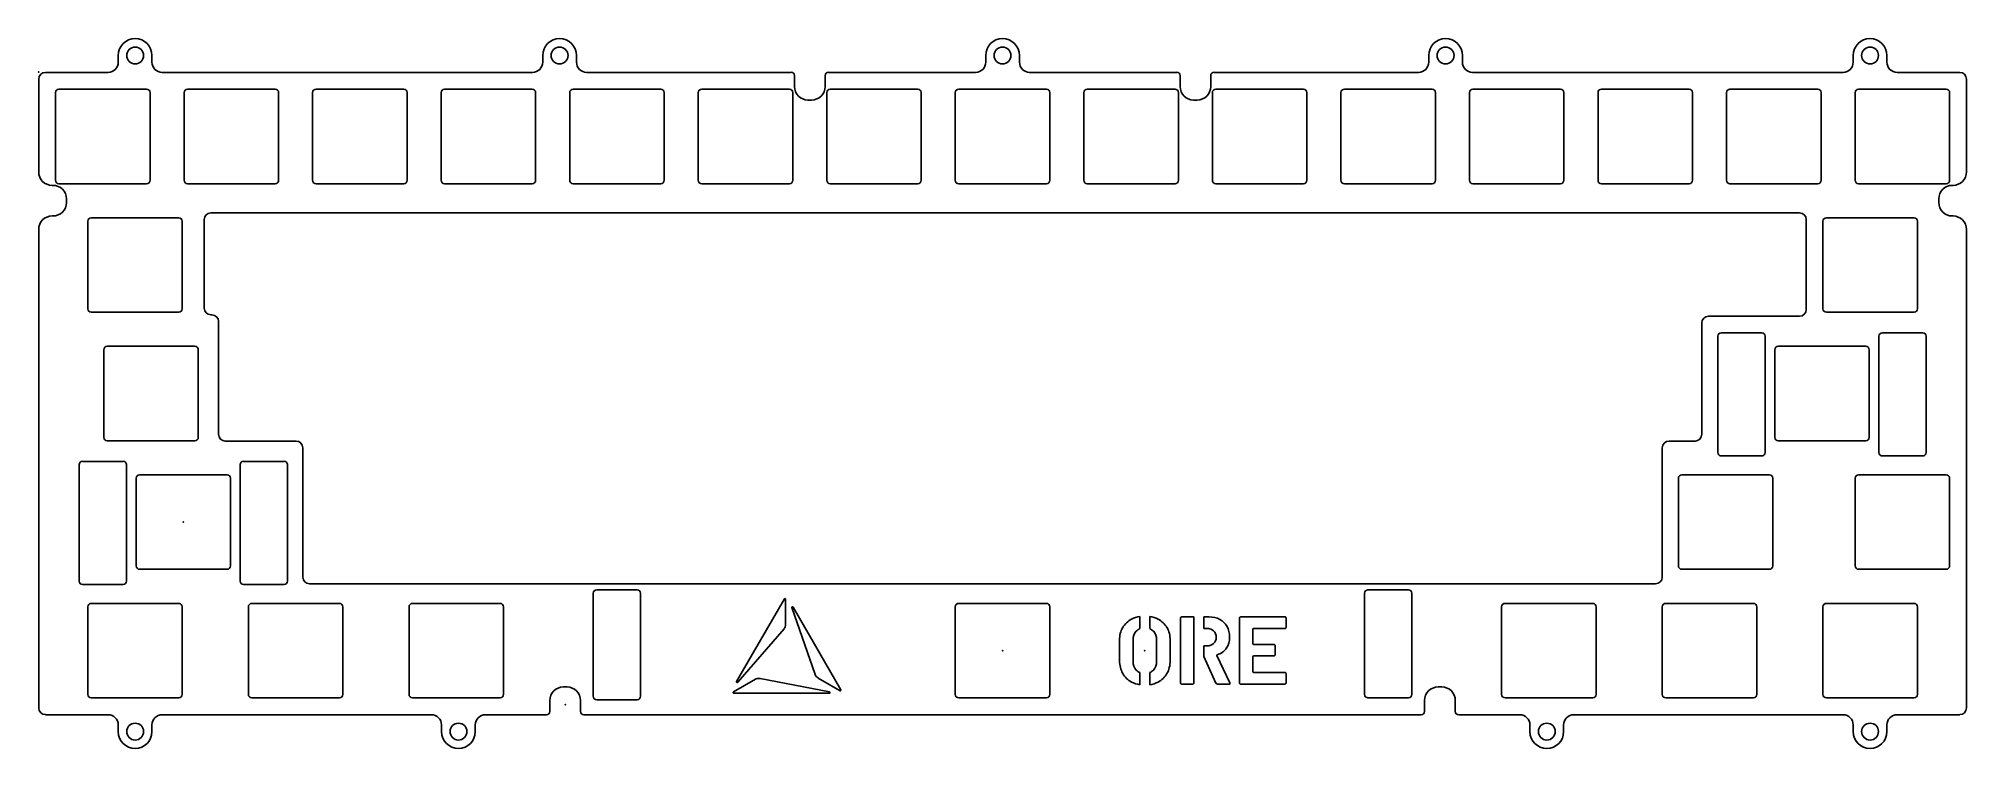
# Model space of a CAD drawing. Header units: millimetres. Extents: x 0 to 286, y -100 to 5.
import ezdxf

# ---------------------------------------------------------------- set-up
doc = ezdxf.new("R2010")
doc.units = ezdxf.units.MM
doc.header["$MEASUREMENT"] = 0
doc.layers.add('ore60定位板 v2_0', color=7, linetype='Continuous')

msp = doc.modelspace()

# ---------------------------------------------------------------- linework, layer by layer
at = {"layer": 'ore60定位板 v2_0'}
for p, q in [((11.81, 1.47), (11.81, 2.47)), ((16.81, 2.47), (16.81, 1.47)), ((74.72, 2.47), (74.72, 1.47)), ((79.72, 1.47), (79.72, 2.47)), ((140.38, 2.47), (140.38, 1.47)), ((145.38, 1.47), (145.38, 2.47)), ((206.03, 1.47), (206.03, 2.47)), ((206.03, 1.47), (206.03, 2.47)), ((206.03, 1.47), (206.03, 2.47)), ((211.03, 2.47), (211.03, 1.47)), ((211.03, 2.47), (211.03, 1.47)), ((211.03, 2.47), (211.03, 1.47)), ((268.94, 2.47), (268.94, 1.47)), ((273.94, 1.47), (273.94, 2.47)), ((0.02, -14.78), (0.02, -1.03)), ((1.02, -0.03), (10.31, -0.03)), ((16.02, -2.53), (3.02, -2.53)), ((18.31, -0.03), (73.22, -0.03)), ((35.08, -2.53), (22.07, -2.53)), ((54.13, -2.53), (41.12, -2.53)), ((73.17, -2.53), (60.17, -2.53)), ((92.22, -2.53), (79.22, -2.53)), ((81.23, -0.03), (111.53, -0.03)), ((111.28, -2.53), (98.28, -2.53)), ((112.03, -2.13), (112.03, -0.52)), ((116.57, -0.52), (116.57, -2.13)), ((117.07, -0.03), (138.88, -0.03)), ((117.33, -2.53), (130.32, -2.53)), ((149.37, -2.53), (136.37, -2.53)), ((146.88, -0.03), (168.68, -0.03)), ((155.43, -2.53), (168.43, -2.53)), ((169.18, -0.52), (169.18, -2.13)), ((173.72, -2.13), (173.72, -0.52)), ((174.22, -0.03), (204.53, -0.03)), ((187.47, -2.53), (174.47, -2.53)), ((206.53, -2.53), (193.53, -2.53)), ((212.53, -0.03), (267.44, -0.03)), ((225.57, -2.53), (212.57, -2.53)), ((244.62, -2.53), (231.62, -2.53)), ((263.68, -2.53), (250.68, -2.53)), ((282.73, -2.53), (269.73, -2.53)), ((275.44, -0.03), (284.73, -0.03)), ((285.73, -1.03), (285.73, -14.78)), ((2.52, -3.03), (2.52, -16.03)), ((16.52, -16.03), (16.52, -3.03)), ((21.58, -3.03), (21.58, -16.03)), ((35.58, -16.03), (35.58, -3.03)), ((40.62, -3.03), (40.62, -16.03)), ((54.62, -16.03), (54.62, -3.03)), ((59.68, -3.03), (59.68, -16.03)), ((73.67, -16.03), (73.67, -3.03)), ((78.72, -3.03), (78.72, -16.03)), ((92.72, -16.03), (92.72, -3.03)), ((97.78, -3.03), (97.78, -16.03)), ((111.78, -16.03), (111.78, -3.03)), ((114.57, -4.13), (114.03, -4.13)), ((116.83, -16.03), (116.83, -3.03)), ((130.82, -3.03), (130.82, -16.03)), ((135.87, -3.03), (135.87, -16.03)), ((149.87, -16.03), (149.87, -3.03)), ((154.93, -16.03), (154.93, -3.03)), ((168.93, -3.03), (168.93, -16.03)), ((171.18, -4.13), (171.72, -4.13)), ((173.97, -3.03), (173.97, -16.03)), ((187.97, -16.03), (187.97, -3.03)), ((193.03, -3.03), (193.03, -16.03)), ((207.03, -16.03), (207.03, -3.03)), ((212.07, -3.03), (212.07, -16.03)), ((226.07, -16.03), (226.07, -3.03)), ((231.12, -3.03), (231.12, -16.03)), ((245.12, -16.03), (245.12, -3.03)), ((250.18, -3.03), (250.18, -16.03)), ((264.18, -16.03), (264.18, -3.03)), ((269.23, -3.03), (269.23, -16.03)), ((283.23, -16.03), (283.23, -3.03)), ((2.02, -16.78), (2.13, -16.78)), ((3.02, -16.53), (16.02, -16.53)), ((22.07, -16.53), (35.08, -16.53)), ((41.12, -16.53), (54.13, -16.53)), ((60.17, -16.53), (73.17, -16.53)), ((79.22, -16.53), (92.22, -16.53)), ((98.28, -16.53), (111.28, -16.53)), ((130.32, -16.53), (117.33, -16.53)), ((136.37, -16.53), (149.37, -16.53)), ((168.43, -16.53), (155.43, -16.53)), ((174.47, -16.53), (187.47, -16.53)), ((193.53, -16.53), (206.53, -16.53)), ((212.57, -16.53), (225.57, -16.53)), ((231.62, -16.53), (244.62, -16.53)), ((250.68, -16.53), (263.68, -16.53)), ((269.73, -16.53), (282.73, -16.53)), ((283.73, -16.78), (283.62, -16.78)), ((4.13, -18.78), (4.13, -19.32)), ((281.62, -18.78), (281.62, -19.32)), ((2.13, -21.32), (2.02, -21.32)), ((7.29, -22.08), (7.29, -35.08)), ((20.79, -21.58), (7.79, -21.58)), ((21.29, -35.08), (21.29, -22.08)), ((24.55, -21.85), (24.55, -34.97)), ((25.55, -20.85), (260.99, -20.85)), ((261.99, -35.18), (261.99, -21.85)), ((264.46, -35.08), (264.46, -22.08)), ((264.96, -21.58), (277.96, -21.58)), ((278.46, -22.08), (278.46, -35.08)), ((283.62, -21.32), (283.73, -21.32)), ((0.02, -94.22), (0.02, -23.32)), ((285.73, -23.32), (285.73, -94.22)), ((7.79, -35.58), (20.79, -35.58)), ((25.55, -35.97), (25.68, -35.97)), ((26.68, -36.97), (26.68, -53.67)), ((247.5, -36.18), (260.99, -36.18)), ((277.96, -35.58), (264.96, -35.58)), ((246.5, -53.67), (246.5, -37.18)), ((248.88, -39.13), (248.88, -56.38)), ((255.38, -38.63), (249.38, -38.63)), ((255.88, -56.38), (255.88, -39.13)), ((272.76, -56.38), (272.76, -39.13)), ((273.26, -38.63), (279.26, -38.63)), ((279.76, -39.13), (279.76, -56.38)), ((9.67, -41.13), (9.67, -54.13)), ((23.17, -40.62), (10.17, -40.62)), ((23.67, -54.13), (23.67, -41.13)), ((257.32, -41.13), (257.32, -54.13)), ((270.82, -40.62), (257.82, -40.62)), ((271.32, -54.13), (271.32, -41.13)), ((10.17, -54.63), (23.17, -54.63)), ((27.68, -54.67), (38.17, -54.67)), ((39.17, -55.67), (39.17, -74.83)), ((240.65, -74.83), (240.65, -55.67)), ((241.65, -54.67), (245.5, -54.67)), ((249.38, -56.88), (255.38, -56.88)), ((257.82, -54.63), (270.82, -54.63)), ((279.26, -56.88), (273.26, -56.88)), ((6.02, -75.43), (6.02, -58.17)), ((6.52, -57.68), (12.52, -57.68)), ((13.02, -58.17), (13.02, -75.43)), ((14.96, -59.68), (27.96, -59.68)), ((29.89, -58.17), (29.89, -75.43)), ((36.39, -57.68), (30.39, -57.68)), ((36.89, -75.43), (36.89, -58.17)), ((256.53, -59.68), (243.53, -59.68)), ((282.73, -59.68), (269.73, -59.68)), ((14.46, -73.18), (14.46, -60.18)), ((28.46, -60.18), (28.46, -73.18)), ((243.03, -60.18), (243.03, -73.18)), ((257.03, -73.18), (257.03, -60.18)), ((269.23, -60.18), (269.23, -73.18)), ((283.23, -73.18), (283.23, -60.18)), ((27.96, -73.68), (14.96, -73.68)), ((243.53, -73.68), (256.53, -73.68)), ((269.73, -73.68), (282.73, -73.68)), ((12.52, -75.92), (6.52, -75.92)), ((30.39, -75.92), (36.39, -75.92)), ((40.17, -75.83), (239.65, -75.83)), ((82.72, -76.73), (88.72, -76.73)), ((197.03, -76.73), (203.03, -76.73)), ((7.29, -79.23), (7.29, -92.23)), ((20.79, -78.73), (7.79, -78.73)), ((21.29, -92.23), (21.29, -79.23)), ((31.1, -79.23), (31.1, -92.23)), ((44.6, -78.73), (31.6, -78.73)), ((45.1, -92.23), (45.1, -79.23)), ((54.91, -79.23), (54.91, -92.23)), ((68.41, -78.73), (55.41, -78.73)), ((68.91, -92.23), (68.91, -79.23)), ((82.22, -92.5), (82.22, -77.22)), ((89.22, -77.22), (89.22, -92.5)), ((103.46, -90.31), (110.54, -78.05)), ((110.72, -78.1), (110.72, -81.85)), ((115.08, -89.25), (111.66, -79.35)), ((111.84, -79.27), (118.91, -91.53)), ((135.87, -79.23), (135.87, -92.23)), ((149.37, -78.73), (136.37, -78.73)), ((149.87, -92.23), (149.87, -79.23)), ((196.53, -77.22), (196.53, -92.23)), ((203.53, -77.22), (203.53, -92.23)), ((216.84, -79.23), (216.84, -92.23)), ((230.34, -78.73), (217.34, -78.73)), ((230.84, -92.23), (230.84, -79.23)), ((240.65, -79.23), (240.65, -92.23)), ((240.65, -79.23), (240.65, -92.23)), ((254.15, -78.73), (241.15, -78.73)), ((254.15, -78.73), (241.15, -78.73)), ((254.65, -92.23), (254.65, -79.23)), ((254.65, -92.23), (254.65, -79.23)), ((264.46, -79.23), (264.46, -92.23)), ((277.96, -78.73), (264.96, -78.73)), ((278.46, -92.23), (278.46, -79.23)), ((110.48, -82.5), (103.62, -90.42)), ((163.23, -82.47), (163.23, -80.67)), ((164.68, -80.67), (164.68, -82.47)), ((169.24, -90.51), (169.24, -80.9)), ((169.41, -80.73), (171.24, -80.73)), ((171.24, -80.73), (171.24, -86.63)), ((171.24, -82.52), (171.24, -84.95)), ((172.69, -82.45), (172.69, -80.73)), ((172.69, -80.73), (173.48, -80.73)), ((173.18, -82.45), (172.69, -82.45)), ((177.97, -90.51), (177.97, -80.9)), ((178.14, -80.73), (184.71, -80.73)), ((179.97, -82.52), (179.97, -84.73)), ((184.71, -82.45), (180.04, -82.45)), ((184.88, -80.9), (184.88, -82.28)), ((160.21, -87.23), (160.21, -84.19)), ((162.22, -84.17), (162.22, -87.3)), ((165.7, -87.3), (165.7, -84.17)), ((167.7, -84.19), (167.7, -87.23)), ((172.69, -85.02), (173.18, -85.02)), ((172.69, -86.58), (172.69, -85.02)), ((180.04, -84.8), (183.1, -84.8)), ((183.27, -84.97), (183.27, -86.35)), ((171.24, -86.63), (171.24, -90.51)), ((174.5, -90.55), (172.72, -86.62)), ((174.64, -86.46), (176.57, -90.48)), ((179.97, -86.59), (179.97, -88.89)), ((183.1, -86.52), (180.04, -86.52)), ((78.33, -91.12), (77.78, -91.12)), ((103, -91.86), (106.25, -89.98)), ((106.94, -89.87), (117.22, -91.84)), ((118.78, -91.67), (115.53, -89.79)), ((163.23, -90.79), (163.23, -88.99)), ((164.68, -88.99), (164.68, -90.79)), ((171.07, -90.68), (169.41, -90.68)), ((176.45, -90.68), (174.7, -90.68)), ((184.71, -90.68), (178.14, -90.68)), ((180.04, -88.96), (184.71, -88.96)), ((184.88, -89.13), (184.88, -90.51)), ((207.42, -91.12), (207.97, -91.12)), ((7.79, -92.73), (20.79, -92.73)), ((31.6, -92.73), (44.6, -92.73)), ((55.41, -92.73), (68.41, -92.73)), ((75.78, -93.12), (75.78, -94.73)), ((80.33, -94.73), (80.33, -93.12)), ((88.72, -93), (82.72, -93)), ((117.2, -92.04), (103.05, -92.04)), ((136.37, -92.73), (149.37, -92.73)), ((197.03, -92.73), (203.03, -92.73)), ((205.42, -94.73), (205.42, -93.12)), ((209.97, -93.12), (209.97, -94.73)), ((217.34, -92.73), (230.34, -92.73)), ((241.15, -92.73), (254.15, -92.73)), ((241.15, -92.73), (254.15, -92.73)), ((264.96, -92.73), (277.96, -92.73)), ((10.31, -95.23), (1.02, -95.23)), ((11.81, -96.73), (11.81, -97.73)), ((16.81, -97.73), (16.81, -96.73)), ((18.31, -95.23), (58.22, -95.23)), ((59.73, -97.73), (59.73, -96.73)), ((64.72, -96.73), (64.72, -97.73)), ((66.23, -95.23), (75.28, -95.23)), ((80.83, -95.23), (204.92, -95.23)), ((210.47, -95.23), (219.53, -95.23)), ((221.02, -96.73), (221.02, -97.73)), ((226.03, -97.73), (226.03, -96.73)), ((227.53, -95.23), (267.44, -95.23)), ((268.94, -97.73), (268.94, -96.73)), ((273.94, -96.73), (273.94, -97.73)), ((284.73, -95.23), (275.44, -95.23))]:
    msp.add_line(p, q, dxfattribs=at)
for centre in [(14.31, 2.47), (77.22, 2.47), (142.87, 2.47), (208.53, 2.47), (208.53, 2.47), (208.53, 2.47), (271.44, 2.47), (14.31, -97.73), (62.23, -97.73), (223.53, -97.73), (271.44, -97.73)]:
    msp.add_circle(centre, 1.25, dxfattribs=at)
for centre, radius, start, end in [((14.31, 2.47), 2.5, 90, 180), ((14.31, 2.47), 2.5, 0, 90), ((77.22, 2.47), 2.5, 90, 180), ((77.22, 2.47), 2.5, 0, 90), ((142.87, 2.47), 2.5, 90, 180), ((142.87, 2.47), 2.5, 0, 90), ((208.53, 2.47), 2.5, 90, 180), ((208.53, 2.47), 2.5, 90, 180), ((208.53, 2.47), 2.5, 90, 180), ((208.53, 2.47), 2.5, 0, 90), ((208.53, 2.47), 2.5, 0, 90), ((208.53, 2.47), 2.5, 0, 90), ((271.44, 2.47), 2.5, 90, 180), ((271.44, 2.47), 2.5, 0, 90), ((10.31, 1.47), 1.5, 270, 0), ((18.31, 1.47), 1.5, 180, 270), ((73.22, 1.47), 1.5, 270, 0), ((81.23, 1.47), 1.5, 180, 270), ((138.88, 1.47), 1.5, 270, 0), ((146.88, 1.47), 1.5, 180, 270), ((204.53, 1.47), 1.5, 270, 0), ((204.53, 1.47), 1.5, 270, 0), ((204.53, 1.47), 1.5, 270, 0), ((212.53, 1.47), 1.5, 180, 270), ((212.53, 1.47), 1.5, 180, 270), ((212.53, 1.47), 1.5, 180, 270), ((267.44, 1.47), 1.5, 270, 0), ((275.44, 1.47), 1.5, 180, 270), ((1.02, -1.03), 1, 90, 180), ((3.02, -3.03), 0.5, 90, 180), ((16.02, -3.03), 0.5, 360, 90), ((22.07, -3.03), 0.5, 90, 180), ((35.08, -3.03), 0.5, 0, 90), ((41.12, -3.03), 0.5, 90, 180), ((54.13, -3.03), 0.5, 360, 90), ((60.17, -3.03), 0.5, 90, 180), ((73.17, -3.03), 0.5, 360, 90), ((79.22, -3.03), 0.5, 90, 180), ((92.22, -3.03), 0.5, 360, 90), ((98.28, -3.03), 0.5, 90, 180), ((111.28, -3.03), 0.5, 0, 90), ((111.53, -0.52), 0.5, 0, 90), ((114.03, -2.13), 2, 180, 270), ((114.57, -2.13), 2, 270, 0), ((117.07, -0.52), 0.5, 90, 180), ((136.37, -3.03), 0.5, 90, 180), ((149.37, -3.03), 0.5, 0, 90), ((168.68, -0.52), 0.5, 0, 90), ((171.18, -2.13), 2, 180, 270), ((171.72, -2.13), 2, 270, 0), ((174.22, -0.52), 0.5, 90, 180), ((174.47, -3.03), 0.5, 90, 180), ((187.47, -3.03), 0.5, 360, 90), ((193.53, -3.03), 0.5, 90, 180), ((206.53, -3.03), 0.5, 0, 90), ((212.57, -3.03), 0.5, 90, 180), ((225.57, -3.03), 0.5, 360, 90), ((231.62, -3.03), 0.5, 90, 180), ((244.62, -3.03), 0.5, 0, 90), ((250.68, -3.03), 0.5, 90, 180), ((263.68, -3.03), 0.5, 0, 90), ((269.73, -3.03), 0.5, 90, 180), ((282.73, -3.03), 0.5, 360, 90), ((284.73, -1.03), 1, 0, 90), ((2.02, -14.78), 2, 180, 269.904), ((2.13, -18.78), 2, 0, 89.9992), ((3.02, -16.03), 0.5, 180, 270), ((16.02, -16.03), 0.5, 270, 0), ((22.07, -16.03), 0.5, 180, 270), ((35.08, -16.03), 0.5, 270, 360), ((41.12, -16.03), 0.5, 180, 270), ((54.13, -16.03), 0.5, 270, 0), ((60.17, -16.03), 0.5, 180, 270), ((73.17, -16.03), 0.5, 270, 0), ((79.22, -16.03), 0.5, 180, 270), ((92.22, -16.03), 0.5, 270, 360), ((98.28, -16.03), 0.5, 180, 270), ((111.28, -16.03), 0.5, 270, 360), ((136.37, -16.03), 0.5, 180, 270), ((149.37, -16.03), 0.5, 270, 360), ((174.47, -16.03), 0.5, 180, 270), ((187.47, -16.03), 0.5, 270, 0), ((193.53, -16.03), 0.5, 180, 270), ((206.53, -16.03), 0.5, 270, 0), ((212.57, -16.03), 0.5, 180, 270), ((225.57, -16.03), 0.5, 270, 0), ((231.62, -16.03), 0.5, 180, 270), ((244.62, -16.03), 0.5, 270, 0), ((250.68, -16.03), 0.5, 180, 270), ((263.68, -16.03), 0.5, 270, 360), ((269.73, -16.03), 0.5, 180, 270), ((283.62, -18.78), 2, 90.0008, 180), ((282.73, -16.03), 0.5, 270, 0), ((283.73, -14.78), 2, 270.096, 0), ((2.13, -19.32), 2, 270, 0), ((283.62, -19.32), 2, 180, 270), ((2.02, -23.32), 2, 90.1464, 180), ((7.79, -22.08), 0.5, 90, 180), ((20.79, -22.08), 0.5, 0, 90), ((25.55, -21.85), 1, 90, 180), ((260.99, -21.85), 1, 0, 90), ((283.73, -23.32), 2, 0, 89.8536), ((7.79, -35.08), 0.5, 180, 270), ((20.79, -35.08), 0.5, 270, 0), ((25.55, -34.97), 1, 180, 270), ((25.68, -36.97), 1, 0, 90), ((247.5, -37.18), 1, 90, 180), ((260.99, -35.18), 1, 270, 360), ((249.38, -39.13), 0.5, 90, 180), ((255.38, -39.13), 0.5, 0, 90), ((10.17, -41.13), 0.5, 90, 180), ((23.17, -41.13), 0.5, 0, 90), ((257.82, -41.13), 0.5, 90, 180), ((270.82, -41.13), 0.5, 0, 90), ((10.17, -54.13), 0.5, 180, 270), ((23.17, -54.13), 0.5, 270, 360), ((27.68, -53.67), 1, 180, 270), ((245.5, -53.67), 1, 270, 360), ((257.82, -54.13), 0.5, 180, 270), ((270.82, -54.13), 0.5, 270, 360), ((38.17, -55.67), 1, 0, 90), ((241.65, -55.67), 1, 90, 180), ((249.38, -56.38), 0.5, 180, 270), ((255.38, -56.38), 0.5, 270, 0), ((30.39, -58.17), 0.5, 90, 180), ((36.39, -58.17), 0.5, 0, 90), ((243.53, -60.18), 0.5, 90, 180), ((256.53, -60.18), 0.5, 0, 90), ((269.73, -60.18), 0.5, 90, 180), ((282.73, -60.18), 0.5, 0, 90), ((243.53, -73.18), 0.5, 180, 270), ((256.53, -73.18), 0.5, 270, 0), ((269.73, -73.18), 0.5, 180, 270), ((282.73, -73.18), 0.5, 270, 360), ((30.39, -75.43), 0.5, 180, 270), ((36.39, -75.43), 0.5, 270, 360), ((40.17, -74.83), 1, 180, 270), ((197.03, -77.22), 0.5, 90, 180), ((203.03, -77.22), 0.5, 0, 90), ((239.65, -74.83), 1, 270, 360), ((7.79, -79.23), 0.5, 90, 180), ((20.79, -79.23), 0.5, 0, 90), ((31.6, -79.23), 0.5, 90, 180), ((44.6, -79.23), 0.5, 0, 90), ((55.41, -79.23), 0.5, 90, 180), ((68.41, -79.23), 0.5, 0, 90), ((136.37, -79.23), 0.5, 90, 180), ((149.37, -79.23), 0.5, 360, 90), ((217.34, -79.23), 0.5, 90, 180), ((230.34, -79.23), 0.5, 0, 90), ((241.15, -79.23), 0.5, 90, 180), ((241.15, -79.23), 0.5, 90, 180), ((254.15, -79.23), 0.5, 0, 90), ((254.15, -79.23), 0.5, 0, 90), ((264.96, -79.23), 0.5, 90, 180), ((277.96, -79.23), 0.5, 360, 90), ((77.78, -93.12), 2, 90, 180), ((78.33, -93.12), 2, 0, 90), ((207.42, -93.12), 2, 90, 180), ((207.97, -93.12), 2, 0, 90), ((1.02, -94.22), 1, 180, 270), ((7.79, -92.23), 0.5, 180, 270), ((20.79, -92.23), 0.5, 270, 360), ((31.6, -92.23), 0.5, 180, 270), ((44.6, -92.23), 0.5, 270, 360), ((55.41, -92.23), 0.5, 180, 270), ((68.41, -92.23), 0.5, 270, 0), ((103.05, -91.94), 0.1, 119.9865, 270), ((117.2, -91.94), 0.1, 270, 79.112), ((136.37, -92.23), 0.5, 180, 270), ((149.37, -92.23), 0.5, 270, 360), ((197.03, -92.23), 0.5, 180, 270), ((203.03, -92.23), 0.5, 270, 360), ((217.34, -92.23), 0.5, 180, 270), ((230.34, -92.23), 0.5, 270, 360), ((241.15, -92.23), 0.5, 180, 270), ((241.15, -92.23), 0.5, 180, 270), ((254.15, -92.23), 0.5, 270, 0), ((254.15, -92.23), 0.5, 270, 0), ((264.96, -92.23), 0.5, 180, 270), ((277.96, -92.23), 0.5, 270, 360), ((284.73, -94.22), 1, 270, 0), ((10.31, -96.73), 1.5, 0, 90), ((18.31, -96.73), 1.5, 90, 180), ((58.22, -96.73), 1.5, 0, 90), ((66.23, -96.73), 1.5, 90, 180), ((75.28, -94.73), 0.5, 270, 0), ((80.83, -94.73), 0.5, 180, 270), ((204.92, -94.73), 0.5, 270, 0), ((210.47, -94.73), 0.5, 180, 270), ((219.53, -96.73), 1.5, 0, 90), ((227.53, -96.73), 1.5, 90, 180), ((267.44, -96.73), 1.5, 0, 90), ((275.44, -96.73), 1.5, 90, 180), ((14.31, -97.73), 2.5, 180, 270), ((14.31, -97.73), 2.5, 270, 360), ((62.23, -97.73), 2.5, 180, 270), ((62.23, -97.73), 2.5, 270, 360), ((223.53, -97.73), 2.5, 180, 270), ((223.53, -97.73), 2.5, 270, 0), ((271.44, -97.73), 2.5, 180, 270), ((271.44, -97.73), 2.5, 270, 0)]:
    msp.add_arc(centre, radius, start, end, dxfattribs=at)
at = {"layer": 'ore60定位板 v2_0', "extrusion": (0, 0, -1)}
for centre, radius, start, end in [((-117.33, -3.03), 0.5, 360, 90), ((-130.32, -3.03), 0.5, 90, 180), ((-155.43, -3.03), 0.5, 0, 90), ((-168.43, -3.03), 0.5, 90, 180), ((-117.33, -16.03), 0.5, 270, 360), ((-130.32, -16.03), 0.5, 180, 270), ((-155.43, -16.03), 0.5, 270, 0), ((-168.43, -16.03), 0.5, 180, 270), ((-264.96, -22.08), 0.5, 0, 90), ((-277.96, -22.08), 0.5, 90, 180), ((-264.96, -35.08), 0.5, 270, 0), ((-277.96, -35.08), 0.5, 180, 270), ((-273.26, -39.13), 0.5, 360, 90), ((-279.26, -39.13), 0.5, 90, 180), ((-273.26, -56.38), 0.5, 270, 0), ((-279.26, -56.38), 0.5, 180, 270), ((-6.52, -58.17), 0.5, 360, 90), ((-12.52, -58.17), 0.5, 90, 180), ((-14.96, -60.18), 0.5, 0, 90), ((-27.96, -60.18), 0.5, 90, 180), ((-14.96, -73.18), 0.5, 270, 0), ((-27.96, -73.18), 0.5, 180, 270), ((-6.52, -75.43), 0.5, 270, 360), ((-12.52, -75.43), 0.5, 180, 270), ((-82.72, -77.22), 0.5, 0, 90), ((-88.72, -77.22), 0.5, 90, 180), ((-110.62, -78.1), 0.1, 29.9995, 180), ((-111.75, -79.32), 0.1, 340.8948, 149.9996), ((-109.72, -81.85), 1, 180.0027, 220.8919), ((-103.55, -90.36), 0.1, 220.8966, 29.9995), ((-116.03, -88.92), 1, 300.0059, 340.8913), ((-82.72, -92.5), 0.5, 270, 360), ((-88.72, -92.5), 0.5, 180, 270), ((-118.83, -91.58), 0.1, 149.9996, 300.0012)]:
    msp.add_arc(centre, radius, start, end, dxfattribs=at)
at = {"layer": 'ore60定位板 v2_0'}
for centre, major_axis, ratio, start_param, end_param in [((878.91, -453.07), (718.31, -370.61), 0.06404, 3.138486, 3.174622), ((-279.78, -382.05), (445.17, 299), 0.05521, 6.246121, 6.292369), ((-459.21, -683.56), (625.97, 601.87), 0.060355, 6.268357, 6.303051), ((-550.99, -453.07), (718.31, 370.61), 0.06404, 6.250156, 6.286292), ((176.6, -97.58), (-7.26, 16.83), 0.092704, 6.243213, 6.320072), ((-972.8, -2011.93), (1147.98, 1930.77), 0.035579, 0.001586, 0.021151), ((185.33, -97.58), (-7.26, 16.83), 0.092704, 6.243213, 6.320072), ((-544.91, 673.88), (-720.62, 759.64), 0.048258, 3.118743, 3.151399), ((-34.41, -608.48), (217.58, 523.67), 0.016723, 6.276352, 6.290133), ((1005.11, 359.89), (844.48, 448.9), 0.0591, 3.110187, 3.143515), ((-337.71, 251.94), (503.11, -340.34), 0.05132, 6.274064, 6.317889), ((-296.59, 151.22), (463.89, -240.22), 0.080692, 6.279987, 6.324947), ((169.02, -94.04), (-3.66, -7.48), 0.099041, 3.06668, 3.117517), ((-4882.48, 4951.87), (5049.19, -5041.68), 0.020982, 6.276715, 6.288935), ((195.45, -59.56), (20.87, 31.09), 0.069669, 3.097629, 3.188334)]:
    msp.add_ellipse(centre, major_axis=major_axis, ratio=ratio, start_param=start_param, end_param=end_param, dxfattribs=at)
for points in [[(160.68, -82.32), (160.99, -81.78), (161.43, -81.36), (162, -81.06)], [(162, -81.06), (162.37, -80.87), (162.78, -80.74), (163.23, -80.67)], [(162.69, -82.84), (162.38, -83.18), (162.22, -83.62), (162.22, -84.17)], [(163.23, -82.47), (163.02, -82.56), (162.85, -82.68), (162.69, -82.84)], [(164.68, -80.67), (165.13, -80.73), (165.55, -80.87), (165.92, -81.06)], [(165.22, -82.84), (165.07, -82.68), (164.88, -82.55), (164.68, -82.47)], [(169.24, -80.9), (169.24, -80.85), (169.26, -80.81), (169.29, -80.78)], [(174.15, -82.81), (173.9, -82.57), (173.57, -82.45), (173.18, -82.45)], [(175.07, -81.1), (175.53, -81.35), (175.89, -81.7), (176.14, -82.15)], [(177.97, -80.9), (177.97, -80.85), (177.98, -80.81), (178.02, -80.78)], [(180.04, -82.45), (180, -82.45), (179.97, -82.47), (179.97, -82.52)], [(184.71, -80.73), (184.75, -80.73), (184.79, -80.75), (184.83, -80.78)], [(184.83, -82.4), (184.79, -82.43), (184.75, -82.45), (184.71, -82.45)], [(184.83, -80.78), (184.86, -80.81), (184.88, -80.85), (184.88, -80.9)], [(184.88, -82.28), (184.88, -82.33), (184.86, -82.37), (184.83, -82.4)], [(173.18, -85.02), (173.57, -85.02), (173.9, -84.91), (174.15, -84.67)], [(179.97, -84.73), (179.97, -84.77), (180, -84.8), (180.04, -84.8)], [(183.22, -84.85), (183.25, -84.88), (183.27, -84.92), (183.27, -84.97)], [(162.22, -87.3), (162.22, -87.85), (162.38, -88.29), (162.69, -88.62)], [(174.68, -86.36), (174.64, -86.38), (174.62, -86.41), (174.64, -86.46)], [(180.04, -86.52), (180, -86.52), (179.97, -86.54), (179.97, -86.59)], [(162, -90.38), (161.43, -90.08), (160.99, -89.66), (160.68, -89.11)], [(163.23, -90.79), (162.78, -90.72), (162.37, -90.58), (162, -90.38)], [(162.69, -88.62), (162.85, -88.78), (163.02, -88.9), (163.23, -88.99)], [(164.68, -88.99), (164.88, -88.9), (165.06, -88.78), (165.22, -88.62)], [(165.92, -90.39), (165.55, -90.59), (165.13, -90.72), (164.68, -90.79)], [(169.29, -90.63), (169.26, -90.6), (169.24, -90.56), (169.24, -90.51)], [(169.41, -90.68), (169.36, -90.68), (169.32, -90.67), (169.29, -90.63)], [(178.02, -90.63), (177.98, -90.6), (177.97, -90.56), (177.97, -90.51)], [(178.14, -90.68), (178.09, -90.68), (178.05, -90.67), (178.02, -90.63)], [(179.97, -88.89), (179.97, -88.94), (180, -88.96), (180.04, -88.96)], [(184.71, -88.96), (184.75, -88.96), (184.79, -88.98), (184.83, -89.01)], [(184.83, -89.01), (184.86, -89.04), (184.88, -89.08), (184.88, -89.13)]]:
    msp.add_open_spline(points, degree=3, dxfattribs=at)
for points, knots in [([(174.15, -84.67), (174.4, -84.43), (174.53, -84.12), (174.53, -83.74), (174.53, -83.37), (174.4, -83.05), (174.15, -82.81)], [4, 4, 4, 4, 5, 5, 5, 6, 6, 6, 6]), ([(176.14, -82.15), (176.39, -82.61), (176.52, -83.13), (176.52, -83.73), (176.52, -84.37), (176.36, -84.93), (176.03, -85.39)], [16, 16, 16, 16, 17, 17, 17, 18, 18, 18, 18]), ([(183.27, -86.35), (183.27, -86.39), (183.25, -86.43), (183.22, -86.47), (183.19, -86.5), (183.15, -86.52), (183.1, -86.52)], [9, 9, 9, 9, 10, 10, 10, 11, 11, 11, 11]), ([(106.25, -89.98), (106.4, -89.89), (106.57, -89.85), (106.75, -89.85), (106.81, -89.85), (106.88, -89.85), (106.94, -89.87)], [1, 1, 1, 1, 2, 2, 2, 3, 3, 3, 3]), ([(171.24, -90.51), (171.24, -90.56), (171.23, -90.6), (171.19, -90.63), (171.16, -90.67), (171.12, -90.68), (171.07, -90.68)], [5, 5, 5, 5, 6, 6, 6, 7, 7, 7, 7]), ([(176.57, -90.48), (176.59, -90.52), (176.6, -90.55), (176.6, -90.57), (176.6, -90.64), (176.55, -90.68), (176.45, -90.68)], [21, 21, 21, 21, 22, 22, 22, 23, 23, 23, 23]), ([(184.88, -90.51), (184.88, -90.56), (184.86, -90.6), (184.83, -90.63), (184.79, -90.67), (184.75, -90.68), (184.71, -90.68)], [19, 19, 19, 19, 20, 20, 20, 21, 21, 21, 21])]:
    msp.add_open_spline(points, degree=3, knots=knots, dxfattribs=at)
for p in [(0, 0), (21.46, -66.68), (142.87, -85.72), (142.87, -85.72), (163.95, -85.73), (78.06, -93.73)]:
    msp.add_point(p, dxfattribs=at)

doc.saveas('drawing.dxf')
